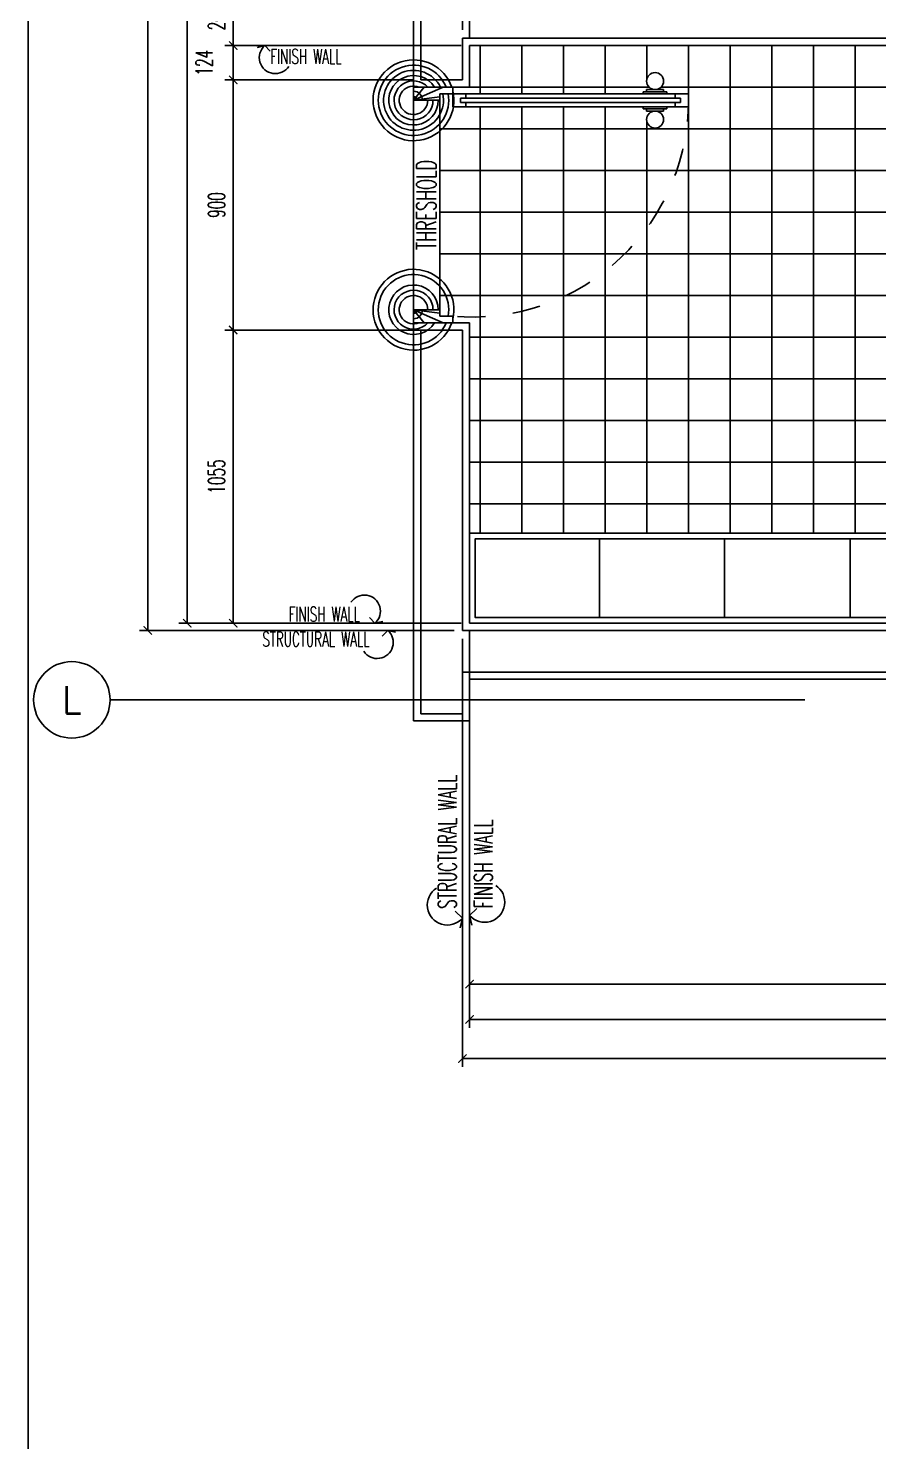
# Model space of a CAD drawing. Extents: x 417610.1 to 417639, y 43413.5 to 43433.4.
# Drawn here: x 417610.1 to 417613.16, y 43421.63 to 43426.72 of the extents above; entities that cross this region are included whole.
import ezdxf
from ezdxf.enums import TextEntityAlignment as Align

# ---------------------------------------------------------------- set-up
doc = ezdxf.new("R2010")
doc.units = 0
doc.header["$MEASUREMENT"] = 0
doc.header["$PDMODE"] = 3
doc.header["$PDSIZE"] = 0.1
doc.linetypes.add('CENTERX2', pattern=[4, 2.5, -0.5, 0.5, -0.5])
doc.linetypes.add('HIDDEN', pattern=[0.375, 0.25, -0.125])
doc.layers.get('0').update_dxf_attribs({"linetype": 'CONTINUOUS'})
doc.layers.get('DEFPOINTS').update_dxf_attribs({"linetype": 'CONTINUOUS'})
for name, color, linetype in [('2', 2, 'CONTINUOUS'), ('AX', 6, 'CONTINUOUS'), ('AX-CR', 2, 'CONTINUOUS'), ('AX-TXT', 4, 'CONTINUOUS'), ('AXES', 11, 'CENTERX2'), ('DIM', 4, 'CONTINUOUS'), ('DOOR', 4, 'CONTINUOUS'), ('DOOR-DIM', 3, 'CONTINUOUS'), ('Plaster', 7, 'CONTINUOUS'), ('Tile', 5, 'CONTINUOUS'), ('TITLE', 6, 'CONTINUOUS'), ('TXT', 2, 'CONTINUOUS'), ('WALL', 6, 'CONTINUOUS')]:
    doc.layers.add(name, color=color, linetype=linetype)
doc.styles.add('ROMANS', font='ROMANS.shx', dxfattribs={"width": 0.6})
doc.dimstyles.new('R50', dxfattribs={"dimscale": 0, "dimtxt": 0.06, "dimasz": 0.03, "dimexe": 0.03, "dimexo": 0.03, "dimgap": 0.03, "dimtad": 1, "dimdec": 0, "dimlfac": 1000, "dimzin": 13, "dimdsep": 46, "dimtxsty": 'ROMANS', "dimblk": 'ARCHTICK', "dimcen": 0.09, "dimclrd": 4, "dimclre": 4, "dimclrt": 2, "dimadec": 0, "dimazin": 0, "dimtfac": 1, "dimtdec": 0, "dimtofl": 0, "dimtmove": 2, "dimatfit": 3, "dimldrblk": 'CLOSEDBLANK', "dimfxl": 0, "dimtolj": 1, "dimtzin": 0, "dimarcsym": 0})

# ---------------------------------------------------------------- blocks, each defined once
blk = doc.blocks.new('AXL')
at = {"layer": 'AX-CR'}
blk.add_circle((-350, 0), 350, dxfattribs=at)
at = {"layer": 'AX-TXT', "style": 'ROMANS'}
blk.add_attdef('AX', text='', height=250, dxfattribs=at).set_placement((-350, 0), align=Align.MIDDLE)
blk = doc.blocks.new('DOOR90')
at = {"layer": 'DOOR', "color": 7, "linetype": 'ByBlock'}
for p, q in [((-150, 0), (0, 0)), ((-150, 0), (-150, -25)), ((0, -50), (-113.7, 0)), ((0, -50), (-40.1, 0)), ((0, -50), (0, 0)), ((-1000, -25), (-1050, -25)), ((-1050, -75), (-1050, -25)), ((-1050, -25), (-1050, -75)), ((-1000, -42), (-1020, -42)), ((-1020, -42), (-1020, -58)), ((-1000, -25), (-1000, -42)), ((-877.6, -17.8), (-967.6, -17.8)), ((-967.6, -25), (-967.6, -17.8)), ((-955, -8.8), (-890.2, -8.8)), ((-955, -17.8), (-955, -8.8)), ((-955, -17.8), (-890.2, -17.8)), ((-890.2, -17.8), (-890.2, -8.8)), ((-877.6, -25), (-877.6, -17.8)), ((-200, -25), (-150, -25)), ((-200, -42), (-200, -25)), ((-180, -42), (-200, -42)), ((-180, -58), (-180, -42)), ((-150, -25), (-100, -25)), ((-150, -75), (-150, -25)), ((-100, -25), (-100, -50)), ((0, -50), (-100, -36.6)), ((-100, -50), (0, -50)), ((-1000, -75), (-1050, -75)), ((-1000, -58), (-1020, -58)), ((-1000, -58), (-1000, -75)), ((-967.6, -75), (-967.6, -82.2)), ((-877.6, -82.2), (-967.6, -82.2)), ((-955, -82.2), (-890.2, -82.2)), ((-955, -82.2), (-955, -91.2)), ((-955, -91.2), (-890.2, -91.2)), ((-890.2, -82.2), (-890.2, -91.2)), ((-877.6, -75), (-877.6, -82.2)), ((-200, -58), (-180, -58)), ((-200, -75), (-200, -58)), ((-150, -75), (-200, -75)), ((0, -850), (-113.7, -900)), ((-100, -875), (-100, -850)), ((0, -850), (-100, -863.4)), ((-100, -850), (0, -850)), ((0, -850), (-40.1, -900)), ((0, -850), (0, -900)), ((-150, -875), (-100, -875)), ((-150, -900), (-150, -875)), ((-150, -900), (0, -900)), ((0, -900), (-150, -900))]:
    blk.add_line(p, q, dxfattribs=at)
at = {"layer": 'DOOR', "linetype": 'ByBlock'}
for p, q in [((-200, -25), (-1000, -25)), ((-200, -42), (-1000, -42)), ((-200, -58), (-1000, -58)), ((-1000, -75), (-200, -75))]:
    blk.add_line(p, q, dxfattribs=at)
at = {"layer": 'DOOR', "color": 7, "linetype": 'ByBlock'}
for centre in [(-922.6, 23.5), (-922.6, -123.5)]:
    blk.add_circle(centre, 32.4, dxfattribs=at)
for centre, radius, start, end in [((0, -50), 154.4, 161.1053, 166.2858), ((0, -50), 94.4, 148.0182, 180), ((0, -50), 134.4, 158.1598, 169.28), ((0, -50), 114.4, 154.0838, 167.3774), ((0, -50), 74.4, 137.7764, 180), ((0, -50), 54.4, 113.2074, 180), ((0, -50), 34.4, 90, 180), ((0, -50), 14.4, 90, 180), ((0, -850), 94.4, 180, 211.9818), ((0, -850), 74.4, 180, 222.2236), ((0, -850), 54.4, 180, 246.7926), ((0, -850), 34.4, 180, 270), ((0, -850), 14.4, 180, 270), ((0, -850), 154.4, 193.7142, 198.8947), ((0, -850), 134.4, 190.72, 201.8402)]:
    blk.add_arc(centre, radius, start, end, dxfattribs=at)
at = {"layer": 'DOOR', "linetype": 'HIDDEN', "ltscale": 0.5}
blk.add_arc((-222.2, -50), 828.2, 178.2701, 275.003, dxfattribs=at)
blk = doc.blocks.new('_ARCHTICK')
at = {"color": 0, "linetype": 'ByBlock', "const_width": 0.15}
blk.add_lwpolyline([(-0.5, -0.5), (0.5, 0.5)], dxfattribs=at)
blk = doc.blocks.new('*D78')
at = {"layer": '2', "color": 4, "lineweight": -2}
for p, q in [((417611.6877, 43424.5452), (417611.6877, 43423.2461)), ((417614.8757, 43424.5452), (417614.8757, 43423.2461)), ((417611.6877, 43423.2761), (417614.8757, 43423.2761))]:
    blk.add_line(p, q, dxfattribs=at)
at = {"layer": 'DEFPOINTS', "color": 0}
for p in [(417611.6877, 43424.5752), (417614.8757, 43424.5752), (417614.8757, 43423.2761)]:
    blk.add_point(p, dxfattribs=at)
at = {"layer": '2', "color": 4, "lineweight": -2, "xscale": 0.03, "yscale": 0.03, "zscale": 0.03, "rotation": 180}
blk.add_blockref('_ARCHTICK', (417611.6877, 43423.2761), dxfattribs=at)
at = {"layer": '2', "color": 4, "lineweight": -2, "xscale": 0.03, "yscale": 0.03, "zscale": 0.03}
blk.add_blockref('_ARCHTICK', (417614.8757, 43423.2761), dxfattribs=at)
at = {"layer": '2', "color": 2, "insert": (417613.2817, 43423.3361), "char_height": 0.06, "attachment_point": 5, "style": 'ROMANS'}
blk.add_mtext('\\A1;3188', dxfattribs=at)
blk = doc.blocks.new('_ClosedBlank')
at = {"color": 0, "linetype": 'ByBlock', "lineweight": -2}
for p, q in [((-1, 0.17), (0, 0)), ((-1, 0.17), (-1, -0.17)), ((0, 0), (-1, -0.17))]:
    blk.add_line(p, q, dxfattribs=at)
blk = doc.blocks.new('*D107')
at = {"layer": '2', "color": 4, "lineweight": -2}
for p, q in [((417611.6877, 43424.5452), (417611.6877, 43423.1189)), ((417616.5257, 43424.5452), (417616.5257, 43423.1189)), ((417616.5257, 43423.1489), (417611.6877, 43423.1489))]:
    blk.add_line(p, q, dxfattribs=at)
at = {"layer": 'DEFPOINTS', "color": 0}
for p in [(417611.6877, 43424.5752), (417616.5257, 43424.5752), (417611.6877, 43423.1489)]:
    blk.add_point(p, dxfattribs=at)
at = {"layer": '2', "color": 4, "lineweight": -2, "xscale": 0.03, "yscale": 0.03, "zscale": 0.03, "rotation": 180}
blk.add_blockref('_ARCHTICK', (417611.6877, 43423.1489), dxfattribs=at)
at = {"layer": '2', "color": 4, "lineweight": -2, "xscale": 0.03, "yscale": 0.03, "zscale": 0.03}
blk.add_blockref('_ARCHTICK', (417616.5257, 43423.1489), dxfattribs=at)
at = {"layer": '2', "color": 2, "insert": (417614.1067, 43423.2089), "char_height": 0.06, "attachment_point": 5, "style": 'ROMANS'}
blk.add_mtext('\\A1;4838', dxfattribs=at)
blk = doc.blocks.new('*D108')
at = {"layer": '2', "color": 4, "lineweight": -2}
for p, q in [((417611.6617, 43424.5192), (417611.6617, 43422.9784)), ((417616.5517, 43424.5192), (417616.5517, 43422.9784)), ((417611.6617, 43423.0084), (417616.5517, 43423.0084))]:
    blk.add_line(p, q, dxfattribs=at)
at = {"layer": 'DEFPOINTS', "color": 0}
for p in [(417611.6617, 43424.5492), (417616.5517, 43424.5492), (417616.5517, 43423.0084)]:
    blk.add_point(p, dxfattribs=at)
at = {"layer": '2', "color": 4, "lineweight": -2, "xscale": 0.03, "yscale": 0.03, "zscale": 0.03, "rotation": 180}
blk.add_blockref('_ARCHTICK', (417611.6617, 43423.0084), dxfattribs=at)
at = {"layer": '2', "color": 4, "lineweight": -2, "xscale": 0.03, "yscale": 0.03, "zscale": 0.03}
blk.add_blockref('_ARCHTICK', (417616.5517, 43423.0084), dxfattribs=at)
at = {"layer": '2', "color": 2, "insert": (417614.1067, 43423.0684), "char_height": 0.06, "attachment_point": 5, "style": 'ROMANS'}
blk.add_mtext('\\A1;4890', dxfattribs=at)
blk = doc.blocks.new('*D109')
at = {"layer": '2', "color": 4, "lineweight": -2}
for p, q in [((417611.6317, 43425.6302), (417610.8069, 43425.6302)), ((417610.8369, 43424.5752), (417610.8369, 43425.6302)), ((417611.6577, 43424.5752), (417610.8069, 43424.5752))]:
    blk.add_line(p, q, dxfattribs=at)
at = {"layer": 'DEFPOINTS', "color": 0}
for p in [(417610.8369, 43425.6302), (417611.6617, 43425.6302), (417611.6877, 43424.5752)]:
    blk.add_point(p, dxfattribs=at)
at = {"layer": '2', "color": 4, "lineweight": -2, "xscale": 0.03, "yscale": 0.03, "zscale": 0.03}
for p, rotation in [((417610.8369, 43425.6302), 90), ((417610.8369, 43424.5752), 270)]:
    blk.add_blockref('_ARCHTICK', p, dxfattribs=dict(at, rotation=rotation))
at = {"layer": '2', "color": 2, "insert": (417610.7769, 43425.1027), "char_height": 0.06, "attachment_point": 5, "rotation": 90, "style": 'ROMANS'}
blk.add_mtext('\\A1;1055', dxfattribs=at)
blk = doc.blocks.new('*D110')
at = {"layer": '2', "color": 4, "lineweight": -2}
for p, q in [((417611.4817, 43426.5302), (417610.8069, 43426.5302)), ((417610.8369, 43425.6302), (417610.8369, 43426.5302)), ((417611.6317, 43425.6302), (417610.8069, 43425.6302))]:
    blk.add_line(p, q, dxfattribs=at)
at = {"layer": 'DEFPOINTS', "color": 0}
for p in [(417610.8369, 43426.5302), (417611.5117, 43426.5302), (417611.6617, 43425.6302)]:
    blk.add_point(p, dxfattribs=at)
at = {"layer": '2', "color": 4, "lineweight": -2, "xscale": 0.03, "yscale": 0.03, "zscale": 0.03}
for p, rotation in [((417610.8369, 43426.5302), 90), ((417610.8369, 43425.6302), 270)]:
    blk.add_blockref('_ARCHTICK', p, dxfattribs=dict(at, rotation=rotation))
at = {"layer": '2', "color": 2, "insert": (417610.7769, 43426.0802), "char_height": 0.06, "attachment_point": 5, "rotation": 90, "style": 'ROMANS'}
blk.add_mtext('\\A1;900', dxfattribs=at)
blk = doc.blocks.new('*D111')
at = {"layer": '2', "color": 4, "lineweight": -2}
for p, q in [((417611.6577, 43426.6542), (417610.8069, 43426.6542)), ((417610.8369, 43426.5302), (417610.8369, 43426.6542)), ((417611.4817, 43426.5302), (417610.8069, 43426.5302))]:
    blk.add_line(p, q, dxfattribs=at)
at = {"layer": 'DEFPOINTS', "color": 0}
for p in [(417610.8369, 43426.6542), (417611.6877, 43426.6542), (417611.5117, 43426.5302)]:
    blk.add_point(p, dxfattribs=at)
at = {"layer": '2', "color": 4, "lineweight": -2, "xscale": 0.03, "yscale": 0.03, "zscale": 0.03}
for p, rotation in [((417610.8369, 43426.6542), 90), ((417610.8369, 43426.5302), 270)]:
    blk.add_blockref('_ARCHTICK', p, dxfattribs=dict(at, rotation=rotation))
at = {"layer": '2', "color": 2, "insert": (417610.7319, 43426.5922), "char_height": 0.06, "attachment_point": 5, "rotation": 90, "style": 'ROMANS'}
blk.add_mtext('\\A1;124', dxfattribs=at)
blk = doc.blocks.new('*D112')
at = {"layer": '2', "color": 4, "lineweight": -2}
for p, q in [((417611.4557, 43426.8562), (417610.8069, 43426.8562)), ((417610.8369, 43426.6542), (417610.8369, 43426.8562)), ((417611.6577, 43426.6542), (417610.8069, 43426.6542))]:
    blk.add_line(p, q, dxfattribs=at)
at = {"layer": 'DEFPOINTS', "color": 0}
for p in [(417610.8369, 43426.8562), (417611.4857, 43426.8562), (417611.6877, 43426.6542)]:
    blk.add_point(p, dxfattribs=at)
at = {"layer": '2', "color": 4, "lineweight": -2, "xscale": 0.03, "yscale": 0.03, "zscale": 0.03}
for p, rotation in [((417610.8369, 43426.8562), 90), ((417610.8369, 43426.6542), 270)]:
    blk.add_blockref('_ARCHTICK', p, dxfattribs=dict(at, rotation=rotation))
at = {"layer": '2', "color": 2, "insert": (417610.7769, 43426.7552), "char_height": 0.06, "attachment_point": 5, "rotation": 90, "style": 'ROMANS'}
blk.add_mtext('\\A1;202', dxfattribs=at)
blk = doc.blocks.new('*D118')
at = {"layer": '2', "color": 4, "lineweight": -2}
for p, q in [((417613.0077, 43431.2232), (417610.6415, 43431.2232)), ((417610.6715, 43431.2232), (417610.6715, 43424.5752)), ((417611.6577, 43424.5752), (417610.6415, 43424.5752))]:
    blk.add_line(p, q, dxfattribs=at)
at = {"layer": 'DEFPOINTS', "color": 0}
for p in [(417613.0377, 43431.2232), (417610.6715, 43424.5752), (417611.6877, 43424.5752)]:
    blk.add_point(p, dxfattribs=at)
at = {"layer": '2', "color": 4, "lineweight": -2, "xscale": 0.03, "yscale": 0.03, "zscale": 0.03}
for p, rotation in [((417610.6715, 43431.2232), 90), ((417610.6715, 43424.5752), 270)]:
    blk.add_blockref('_ARCHTICK', p, dxfattribs=dict(at, rotation=rotation))
at = {"layer": '2', "color": 2, "insert": (417610.6115, 43427.8992), "char_height": 0.06, "attachment_point": 5, "rotation": 90, "style": 'ROMANS'}
blk.add_mtext('\\A1;6648', dxfattribs=at)
blk = doc.blocks.new('*D119')
at = {"layer": '2', "color": 4, "lineweight": -2}
for p, q in [((417612.9817, 43431.2492), (417610.4992, 43431.2492)), ((417610.5292, 43424.5492), (417610.5292, 43431.2492)), ((417611.6317, 43424.5492), (417610.4992, 43424.5492))]:
    blk.add_line(p, q, dxfattribs=at)
at = {"layer": 'DEFPOINTS', "color": 0}
for p in [(417610.5292, 43431.2492), (417613.0117, 43431.2492), (417611.6617, 43424.5492)]:
    blk.add_point(p, dxfattribs=at)
at = {"layer": '2', "color": 4, "lineweight": -2, "xscale": 0.03, "yscale": 0.03, "zscale": 0.03}
for p, rotation in [((417610.5292, 43431.2492), 90), ((417610.5292, 43424.5492), 270)]:
    blk.add_blockref('_ARCHTICK', p, dxfattribs=dict(at, rotation=rotation))
at = {"layer": '2', "color": 2, "insert": (417610.4692, 43427.8992), "char_height": 0.06, "attachment_point": 5, "rotation": 90, "style": 'ROMANS'}
blk.add_mtext('\\A1;6700', dxfattribs=at)
blk = doc.blocks.new('*D130')
at = {"layer": '2', "color": 4, "lineweight": -2}
for p, q in [((417611.6877, 43426.6842), (417611.6877, 43432.53)), ((417613.0377, 43426.8862), (417613.0377, 43432.53)), ((417611.6877, 43432.5), (417613.0377, 43432.5))]:
    blk.add_line(p, q, dxfattribs=at)
at = {"layer": 'DEFPOINTS', "color": 0}
for p in [(417613.0377, 43432.5), (417613.0377, 43426.8562), (417611.6877, 43426.6542)]:
    blk.add_point(p, dxfattribs=at)
at = {"layer": '2', "color": 4, "lineweight": -2, "xscale": 0.03, "yscale": 0.03, "zscale": 0.03, "rotation": 180}
blk.add_blockref('_ARCHTICK', (417611.6877, 43432.5), dxfattribs=at)
at = {"layer": '2', "color": 4, "lineweight": -2, "xscale": 0.03, "yscale": 0.03, "zscale": 0.03}
blk.add_blockref('_ARCHTICK', (417613.0377, 43432.5), dxfattribs=at)
at = {"layer": '2', "color": 2, "insert": (417612.3627, 43432.56), "char_height": 0.06, "attachment_point": 5, "style": 'ROMANS'}
blk.add_mtext('\\A1;1350', dxfattribs=at)
blk = doc.blocks.new('*D147')
at = {"layer": '2', "color": 4, "lineweight": -2}
for p, q in [((417611.6877, 43426.6842), (417611.6877, 43432.6794)), ((417619.5607, 43431.2532), (417619.5607, 43432.6794)), ((417619.5607, 43432.6494), (417611.6877, 43432.6494))]:
    blk.add_line(p, q, dxfattribs=at)
at = {"layer": 'DEFPOINTS', "color": 0}
for p in [(417611.6877, 43432.6494), (417619.5607, 43431.2232), (417611.6877, 43426.6542)]:
    blk.add_point(p, dxfattribs=at)
at = {"layer": '2', "color": 4, "lineweight": -2, "xscale": 0.03, "yscale": 0.03, "zscale": 0.03, "rotation": 180}
blk.add_blockref('_ARCHTICK', (417611.6877, 43432.6494), dxfattribs=at)
at = {"layer": '2', "color": 4, "lineweight": -2, "xscale": 0.03, "yscale": 0.03, "zscale": 0.03}
blk.add_blockref('_ARCHTICK', (417619.5607, 43432.6494), dxfattribs=at)
at = {"layer": '2', "color": 2, "insert": (417615.6242, 43432.7094), "char_height": 0.06, "attachment_point": 5, "style": 'ROMANS'}
blk.add_mtext('\\A1;7873', dxfattribs=at)
blk = doc.blocks.new('*D148')
at = {"layer": '2', "color": 4, "lineweight": -2}
for p, q in [((417611.6617, 43426.7102), (417611.6617, 43432.8217)), ((417619.5867, 43431.2792), (417619.5867, 43432.8217)), ((417611.6617, 43432.7917), (417619.5867, 43432.7917))]:
    blk.add_line(p, q, dxfattribs=at)
at = {"layer": 'DEFPOINTS', "color": 0}
for p in [(417619.5867, 43432.7917), (417619.5867, 43431.2492), (417611.6617, 43426.6802)]:
    blk.add_point(p, dxfattribs=at)
at = {"layer": '2', "color": 4, "lineweight": -2, "xscale": 0.03, "yscale": 0.03, "zscale": 0.03, "rotation": 180}
blk.add_blockref('_ARCHTICK', (417611.6617, 43432.7917), dxfattribs=at)
at = {"layer": '2', "color": 4, "lineweight": -2, "xscale": 0.03, "yscale": 0.03, "zscale": 0.03}
blk.add_blockref('_ARCHTICK', (417619.5867, 43432.7917), dxfattribs=at)
at = {"layer": '2', "color": 2, "insert": (417615.6242, 43432.8517), "char_height": 0.06, "attachment_point": 5, "style": 'ROMANS'}
blk.add_mtext('\\A1;7925', dxfattribs=at)
blk = doc.blocks.new('FINISH.WALL')
at = {"layer": 'DIM'}
blk.add_arc((-0.0435, 0.0496), 0.066, 311.22072, 146.8229, dxfattribs=at)
at = {"layer": 'WALL'}
for q in [(-0.0228, 0.0234), (0.0318, 0.0075)]:
    blk.add_line((0, 0), q, dxfattribs=at)
at = {"layer": 'TXT', "style": 'ROMANS', "width": 0.6}
blk.add_text('FINISH WALL', height=0.06, dxfattribs=at).set_placement((-0.3548, 0.0066))
blk = doc.blocks.new('STTRUC.WALL')
at = {"layer": 'DIM'}
blk.add_arc((-0.0435, -0.0496), 0.066, 213.1771, 48.77928, dxfattribs=at)
at = {"layer": 'WALL'}
for q in [(-0.0228, -0.0234), (0.0318, -0.0075)]:
    blk.add_line((0, 0), q, dxfattribs=at)
at = {"layer": 'TXT', "style": 'ROMANS', "width": 0.6}
blk.add_text('STRUCTURAL WALL', height=0.06, dxfattribs=at).set_placement((-0.516, -0.066))
blk = doc.blocks.new('FINISH.W')
at = {"layer": 'DIM'}
blk.add_arc((0.0435, -0.0496), 0.066, 131.2207, 326.8229, dxfattribs=at)
at = {"layer": 'WALL'}
for q in [(-0.0318, -0.0075), (0.0228, -0.0234)]:
    blk.add_line((0, 0), q, dxfattribs=at)
at = {"layer": 'TXT', "style": 'ROMANS', "width": 0.6}
blk.add_text('FINISH WALL', height=0.06, dxfattribs=at).set_placement((0.0232, -0.0748))
blk = doc.blocks.new('STRUC.W')
at = {"layer": 'DIM'}
blk.add_arc((0.0435, 0.0496), 0.066, 33.1771, 228.7793, dxfattribs=at)
at = {"layer": 'WALL'}
for q in [(-0.0318, 0.0075), (0.0228, 0.0234)]:
    blk.add_line((0, 0), q, dxfattribs=at)
at = {"layer": 'TXT', "style": 'ROMANS', "width": 0.6}
blk.add_text('STRUCTURAL WALL', height=0.06, dxfattribs=at).set_placement((0.0308, 0.0198))

msp = doc.modelspace()

# ---------------------------------------------------------------- linework, layer by layer
at = {"layer": '2'}
for p, q in [((417611.4857, 43425.7033), (417611.4857, 43426.4571)), ((417611.5799, 43426.4571), (417611.5799, 43425.7033)), ((417612.1553, 43424.5952), (417612.1553, 43424.8792)), ((417612.605, 43424.5952), (417612.605, 43424.8792)), ((417613.0568, 43424.5952), (417613.0568, 43424.8792))]:
    msp.add_line(p, q, dxfattribs=at)
for points in [[(417614.8757, 43424.8992), (417611.6877, 43424.8992), (417611.6877, 43424.5752), (417614.8757, 43424.5752)], [(417614.8557, 43424.8792), (417611.7077, 43424.8792), (417611.7077, 43424.5952), (417614.8557, 43424.5952)]]:
    msp.add_lwpolyline(points, close=True, dxfattribs=at)
at = {"layer": 'AXES'}
msp.add_line((417610.3937, 43424.2992), (417621.1861, 43424.2992), dxfattribs=at)
at = {"layer": 'Plaster'}
for p, q in [((417611.4857, 43426.8562), (417611.4857, 43426.5042)), ((417614.8757, 43426.6542), (417611.6877, 43426.6542)), ((417611.6877, 43426.6542), (417611.6877, 43426.5042)), ((417611.6877, 43426.5042), (417611.4857, 43426.5042)), ((417612.334, 43426.5042), (417611.6877, 43426.5042)), ((417611.4857, 43425.6562), (417611.4857, 43424.2232)), ((417611.6877, 43425.6562), (417611.4857, 43425.6562)), ((417611.6877, 43425.6562), (417611.6877, 43424.5752)), ((417614.8757, 43424.5752), (417611.6877, 43424.5752)), ((417613.2607, 43424.3732), (417611.6877, 43424.3732)), ((417611.6877, 43424.3732), (417611.6877, 43424.2232)), ((417611.6877, 43424.2232), (417611.4857, 43424.2232))]:
    msp.add_line(p, q, dxfattribs=at)
at = {"layer": 'Tile'}
for p, q in [((417611.7257, 43426.6542), (417611.7257, 43426.4807)), ((417611.8757, 43426.6542), (417611.8757, 43426.4807)), ((417612.0257, 43426.6542), (417612.0257, 43426.4807)), ((417612.1757, 43426.6542), (417612.1757, 43426.4807)), ((417612.3257, 43426.6542), (417612.3257, 43426.5349)), ((417612.4757, 43426.6542), (417612.4757, 43424.8992)), ((417612.6257, 43426.6542), (417612.6257, 43424.8992)), ((417612.7757, 43426.6542), (417612.7757, 43424.8992)), ((417612.9257, 43426.6542), (417612.9257, 43424.8992)), ((417613.0757, 43426.6542), (417613.0757, 43424.8992)), ((417614.8757, 43426.5042), (417612.376, 43426.5042)), ((417611.7257, 43426.4336), (417611.7257, 43424.8992)), ((417611.8757, 43426.4336), (417611.8757, 43424.8992)), ((417612.0257, 43426.4336), (417612.0257, 43424.8992)), ((417612.1757, 43426.4336), (417612.1757, 43424.8992)), ((417612.3257, 43426.3794), (417612.3257, 43424.8992)), ((417616.5257, 43426.3542), (417611.5799, 43426.3542)), ((417616.3338, 43426.2042), (417611.5799, 43426.2042)), ((417616.1571, 43426.0542), (417611.5799, 43426.0542)), ((417616.1359, 43425.9042), (417611.5799, 43425.9042)), ((417614.8757, 43425.7542), (417611.5799, 43425.7542)), ((417614.8757, 43425.6042), (417611.6877, 43425.6042)), ((417614.8757, 43425.4542), (417611.6877, 43425.4542)), ((417614.8757, 43425.3042), (417611.6877, 43425.3042)), ((417614.8757, 43425.1542), (417611.6877, 43425.1542)), ((417614.8757, 43425.0042), (417611.6877, 43425.0042))]:
    msp.add_line(p, q, dxfattribs=at)
at = {"layer": 'TITLE'}
msp.add_line((417610.0994, 43433.42), (417610.0994, 43413.495), dxfattribs=at)
at = {"layer": 'WALL'}
for p, q in [((417611.5117, 43426.5302), (417611.5117, 43426.8302)), ((417611.6617, 43426.6802), (417614.9017, 43426.6802)), ((417611.6617, 43426.5302), (417611.6617, 43426.6802)), ((417611.6617, 43426.5302), (417611.5117, 43426.5302)), ((417611.5117, 43424.2492), (417611.5117, 43425.6302)), ((417611.6617, 43425.6302), (417611.5117, 43425.6302)), ((417611.6617, 43424.5492), (417611.6617, 43425.6302)), ((417614.9017, 43424.5492), (417611.6617, 43424.5492)), ((417613.2867, 43424.3992), (417611.6617, 43424.3992)), ((417611.6617, 43424.2492), (417611.6617, 43424.3992)), ((417611.6617, 43424.2492), (417611.5117, 43424.2492))]:
    msp.add_line(p, q, dxfattribs=at)

# ---------------------------------------------------------------- block references
at = {"layer": 'AX', "xscale": 0.0003928571428904044, "yscale": 0.0003928571200231101, "zscale": 0.0003928571242306922}
msp.add_blockref('AXL', (417610.3937, 43424.2992), dxfattribs=at).add_auto_attribs({'AX': 'L'})
at = {"layer": 'DOOR-DIM', "xscale": -0.0009422227935114826, "yscale": 0.0009422227386669004, "zscale": 0.0009422227487583035}
msp.add_blockref('DOOR90', (417611.4857, 43426.5042), dxfattribs=at)
at = {"layer": 'WALL', "xscale": 0.874999999996362, "yscale": 0.874999999996362, "zscale": 0.875}
msp.add_blockref('FINISH.W', (417610.9504, 43426.6542), dxfattribs=at)
at = {"layer": 'WALL', "extrusion": (0, 0, -1), "xscale": -0.875, "yscale": 0.875, "zscale": -0.875}
for name, p in [('FINISH.WALL', (-417611.3471, 43424.5752)), ('STTRUC.WALL', (-417611.3933, 43424.5492))]:
    msp.add_blockref(name, p, dxfattribs=at)
at = {"layer": 'WALL', "xscale": 1.093749999995453, "yscale": 1.093749999995453, "zscale": 1.09375, "rotation": 90}
for name, p in [('STRUC.W', (417611.6617, 43423.5134)), ('FINISH.W', (417611.6877, 43423.5234))]:
    msp.add_blockref(name, p, dxfattribs=at)

# ---------------------------------------------------------------- texts
at = {"layer": 'TXT', "style": 'ROMANS', "width": 0.6}
msp.add_text('THRESHOLD', height=0.07, rotation=90, dxfattribs=at).set_placement((417611.5668, 43425.9188))

# ---------------------------------------------------------------- dimensions: what is measured, and where the dimension line sits
at = {"layer": '2'}
for base, p1, p2, picture, middle in [((417619.5867, 43432.7917), (417611.6617, 43426.6802), (417619.5867, 43431.2492), '*D148', (417615.6242, 43432.8517)), ((417611.6877, 43432.6494), (417619.5607, 43431.2232), (417611.6877, 43426.6542), '*D147', (417615.6242, 43432.7094)), ((417613.0377, 43432.5), (417611.6877, 43426.6542), (417613.0377, 43426.8562), '*D130', (417612.3627, 43432.56)), ((417616.5517, 43423.0084), (417611.6617, 43424.5492), (417616.5517, 43424.5492), '*D108', (417614.1067, 43423.0684)), ((417614.8757, 43423.2761), (417611.6877, 43424.5752), (417614.8757, 43424.5752), '*D78', (417613.2817, 43423.3361)), ((417611.6877, 43423.1489), (417616.5257, 43424.5752), (417611.6877, 43424.5752), '*D107', (417614.1067, 43423.2089))]:
    dim = msp.add_linear_dim(base=base, p1=p1, p2=p2, dimstyle='R50', override={"dimscale": 1}, dxfattribs=at)
    dim.commit()
    dim.dimension.update_dxf_attribs({"geometry": picture, "text_midpoint": middle})
for base, p1, p2, picture, middle in [((417610.5292, 43431.2492), (417611.6617, 43424.5492), (417613.0117, 43431.2492), '*D119', (417610.4692, 43427.8992)), ((417610.6715, 43424.5752), (417613.0377, 43431.2232), (417611.6877, 43424.5752), '*D118', (417610.6115, 43427.8992)), ((417610.8369, 43426.8562), (417611.6877, 43426.6542), (417611.4857, 43426.8562), '*D112', (417610.7769, 43426.7552)), ((417610.8369, 43426.6542), (417611.5117, 43426.5302), (417611.6877, 43426.6542), '*D111', (417610.7319, 43426.5922)), ((417610.8369, 43426.5302), (417611.6617, 43425.6302), (417611.5117, 43426.5302), '*D110', (417610.7769, 43426.0802)), ((417610.8369, 43425.6302), (417611.6877, 43424.5752), (417611.6617, 43425.6302), '*D109', (417610.7769, 43425.1027))]:
    dim = msp.add_linear_dim(base=base, p1=p1, p2=p2, angle=90, dimstyle='R50', override={"dimscale": 1}, dxfattribs=at)
    dim.commit()
    dim.dimension.update_dxf_attribs({"geometry": picture, "text_midpoint": middle})

doc.saveas('drawing.dxf')
